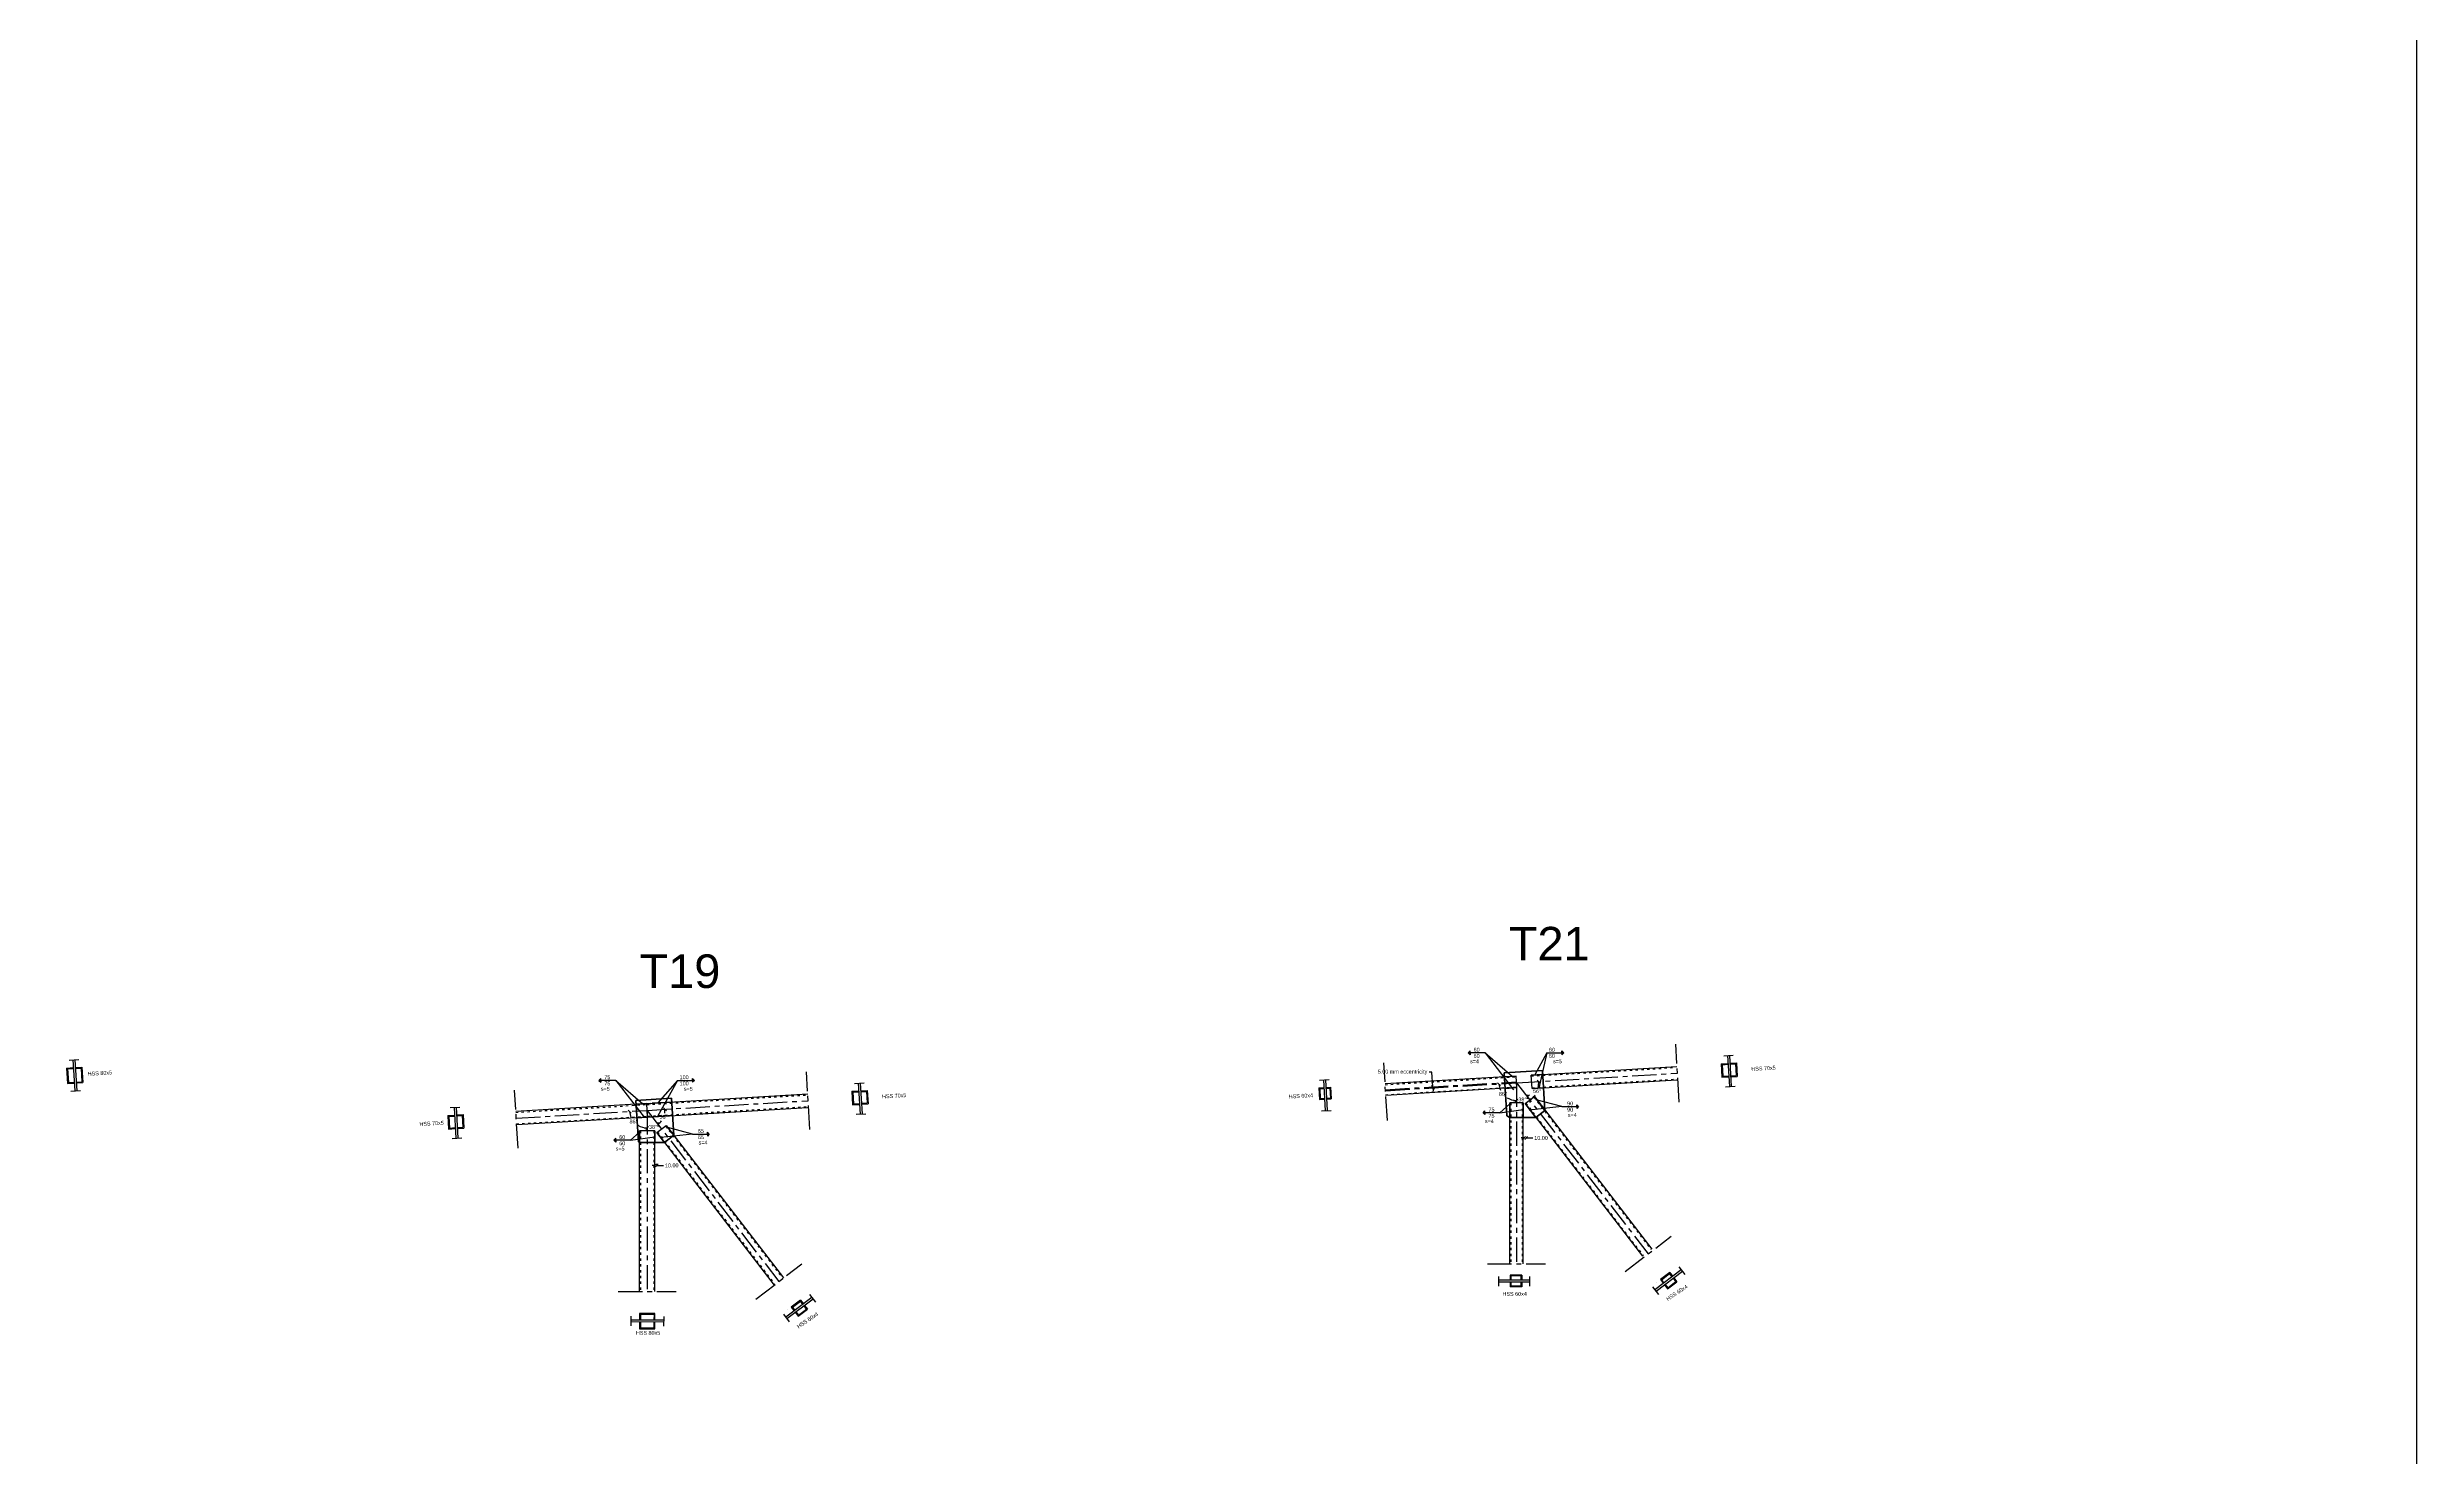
# Model space of a CAD drawing. Header units: inches. Extents: x -15 to 2803056, y 0 to 866270.
# Drawn here: x 871970 to 884218, y 73365 to 80652 of the extents above; entities that cross this region are included whole.
import ezdxf

# ---------------------------------------------------------------- set-up
doc = ezdxf.new("R2010")
doc.units = ezdxf.units.IN
doc.header["$LTSCALE"] = 100
doc.header["$MEASUREMENT"] = 0
doc.linetypes.add('ACAD_ISO03W100', pattern=[30, 12, -18])
doc.linetypes.add('CENTER', pattern=[2, 1.25, -0.25, 0.25, -0.25])
for name, color, linetype in [('connection', 50, 'Continuous'), ('sections', 3, 'Continuous'), ('sections Dimensions', 6, 'Continuous'), ('text', 3, 'Continuous')]:
    doc.layers.add(name, color=color, linetype=linetype)
doc.layers.add('gusset plate', color=1, linetype='Continuous', lineweight=35)
doc.layers.add('weld', color=2, linetype='Continuous', lineweight=35)
doc.styles.get("Standard").update_dxf_attribs({"font": 'arial.ttf'})
doc.dimstyles.new('connections', dxfattribs={"dimtxt": 20, "dimasz": 15, "dimexe": 0.0625, "dimexo": 0.0625, "dimgap": 10, "dimtad": 0, "dimtih": 1, "dimtoh": 1, "dimzin": 0, "dimdsep": 46, "dimtxsty": 'Standard', "dimblk": 'OBLIQUE', "dimcen": 0.09, "dimse1": 1, "dimse2": 1, "dimclrd": 256, "dimclre": 256, "dimclrt": 256, "dimadec": 0, "dimazin": 0, "dimtfac": 1, "dimtofl": 0, "dimtmove": 0, "dimatfit": 3, "dimfxl": 1, "dimtfillclr": 256, "dimtolj": 1, "dimtzin": 0, "dimlwe": -1, "dimarcsym": 0})

# ---------------------------------------------------------------- blocks, each defined once
blk = doc.blocks.new('_Oblique')
at = {"color": 0, "linetype": 'ByBlock', "lineweight": -2}
blk.add_line((-0.5, -0.5), (0.5, 0.5), dxfattribs=at)
blk = doc.blocks.new('*D884')
at = {"layer": 'Defpoints', "color": 0, "linetype": 'CENTER'}
for p in [(875903, 75206), (875071, 75156), (875071, 75156), (875147, 75105), (875752, 74271)]:
    blk.add_point(p, dxfattribs=at)
at = {"layer": 'sections Dimensions', "lineweight": -2, "transparency": 16777216}
for start, end in [(307.5686, 323.6508), (351.2583, 3.4336)]:
    blk.add_arc((875071, 75156), 91.7, start, end, dxfattribs=at)
at = {"layer": 'sections Dimensions', "linetype": 'CENTER', "lineweight": -2, "transparency": 16777216, "xscale": 15, "yscale": 15, "zscale": 15}
for p, rotation in [((875127, 75083), 217.5685920288303), ((875163, 75161), 93.43363036245051)]:
    blk.add_blockref('_Oblique', p, dxfattribs=dict(at, rotation=rotation))
at = {"layer": 'sections Dimensions', "linetype": 'CENTER', "transparency": 16777216, "insert": (875156, 75122), "char_height": 20, "attachment_point": 5}
blk.add_mtext('\\A1;56°', dxfattribs=at)
blk = doc.blocks.new('*D885')
at = {"layer": 'Defpoints', "color": 0, "linetype": 'CENTER'}
for p in [(875071, 75156), (875071, 75156), (875091, 75066), (875752, 74271), (875071, 74220)]:
    blk.add_point(p, dxfattribs=at)
at = {"layer": 'sections Dimensions', "lineweight": -2, "transparency": 16777216}
for start, end in [(307.5686, 316.9573), (260.6113, 270)]:
    blk.add_arc((875071, 75156), 91.6, start, end, dxfattribs=at)
at = {"layer": 'sections Dimensions', "linetype": 'CENTER', "lineweight": -2, "transparency": 16777216, "xscale": 15, "yscale": 15, "zscale": 15}
for p, rotation in [((875127, 75083), 217.5685920288272), ((875071, 75064), 359.9999999999997)]:
    blk.add_blockref('_Oblique', p, dxfattribs=dict(at, rotation=rotation))
at = {"layer": 'sections Dimensions', "linetype": 'CENTER', "transparency": 16777216, "insert": (875102, 75070), "char_height": 20, "attachment_point": 5}
blk.add_mtext('\\A1;38°', dxfattribs=at)
blk = doc.blocks.new('*D880')
at = {"layer": 'Defpoints', "color": 0, "linetype": 'CENTER'}
for p in [(874395, 75110), (875071, 75156), (875071, 75156), (875028, 75076), (875071, 74215)]:
    blk.add_point(p, dxfattribs=at)
at = {"layer": 'sections Dimensions', "lineweight": -2, "transparency": 16777216}
for start, end in [(183.8216, 204.0241), (238.3339, 270)]:
    blk.add_arc((875071, 75156), 91, start, end, dxfattribs=at)
at = {"layer": 'sections Dimensions', "linetype": 'CENTER', "lineweight": -2, "transparency": 16777216, "xscale": 15, "yscale": 15, "zscale": 15, "rotation": 93.82158133250216}
blk.add_blockref('_Oblique', (874981, 75149), dxfattribs=at)
at = {"layer": 'sections Dimensions', "linetype": 'CENTER', "lineweight": -2, "transparency": 16777216, "xscale": 15, "yscale": 15, "zscale": 15}
blk.add_blockref('_Oblique', (875071, 75064), dxfattribs=at)
at = {"layer": 'sections Dimensions', "linetype": 'CENTER', "transparency": 16777216, "insert": (875001, 75098), "char_height": 20, "attachment_point": 5}
blk.add_mtext('\\A1;86°', dxfattribs=at)
blk = doc.blocks.new('*D882')
at = {"layer": 'Defpoints', "color": 0, "linetype": 'ACAD_ISO03W100'}
for p in [(875111, 75032), (875121, 75042), (875111, 74871)]:
    blk.add_point(p, dxfattribs=at)
at = {"layer": 'sections Dimensions', "lineweight": -2, "transparency": 16777216}
for p, q in [((875111, 74871), (875096, 74871)), ((875121, 74871), (875155, 74871))]:
    blk.add_line(p, q, dxfattribs=at)
at = {"layer": 'sections Dimensions', "linetype": 'ACAD_ISO03W100', "lineweight": -2, "transparency": 16777216, "xscale": 15, "yscale": 15, "zscale": 15}
blk.add_blockref('_Oblique', (875111, 74871), dxfattribs=at)
at = {"layer": 'sections Dimensions', "linetype": 'ACAD_ISO03W100', "lineweight": -2, "transparency": 16777216, "xscale": 15, "yscale": 15, "zscale": 15, "rotation": 180}
blk.add_blockref('_Oblique', (875121, 74871), dxfattribs=at)
at = {"layer": 'sections Dimensions', "linetype": 'ACAD_ISO03W100', "transparency": 16777216, "insert": (875198, 74871), "char_height": 20, "attachment_point": 5}
blk.add_mtext('\\A1;10.00', dxfattribs=at)
blk = doc.blocks.new('*D898')
at = {"layer": 'Defpoints', "color": 0, "linetype": 'CENTER'}
for p in [(880397, 75348), (879565, 75298), (879565, 75298), (879661, 75234), (880246, 74413)]:
    blk.add_point(p, dxfattribs=at)
at = {"layer": 'sections Dimensions', "lineweight": -2, "transparency": 16777216}
for start, end in [(307.5686, 326.6142), (348.5544, 3.4336)]:
    blk.add_arc((879565, 75298), 115, start, end, dxfattribs=at)
at = {"layer": 'sections Dimensions', "linetype": 'CENTER', "lineweight": -2, "transparency": 16777216, "xscale": 15, "yscale": 15, "zscale": 15}
for p, rotation in [((879635, 75207), 217.5685920288296), ((879680, 75305), 93.43363036244651)]:
    blk.add_blockref('_Oblique', p, dxfattribs=dict(at, rotation=rotation))
at = {"layer": 'sections Dimensions', "linetype": 'CENTER', "transparency": 16777216, "insert": (879672, 75255), "char_height": 20, "attachment_point": 5}
blk.add_mtext('\\A1;56°', dxfattribs=at)
blk = doc.blocks.new('*D899')
at = {"layer": 'Defpoints', "color": 0, "linetype": 'CENTER'}
for p in [(879565, 75298), (879565, 75298), (879585, 75209), (879565, 74362), (880246, 74413)]:
    blk.add_point(p, dxfattribs=at)
at = {"layer": 'sections Dimensions', "lineweight": -2, "transparency": 16777216}
for start, end in [(260.6113, 270), (307.5686, 316.9573)]:
    blk.add_arc((879565, 75298), 91.6, start, end, dxfattribs=at)
at = {"layer": 'sections Dimensions', "linetype": 'CENTER', "lineweight": -2, "transparency": 16777216, "xscale": 15, "yscale": 15, "zscale": 15}
blk.add_blockref('_Oblique', (879565, 75207), dxfattribs=at)
at = {"layer": 'sections Dimensions', "linetype": 'CENTER', "lineweight": -2, "transparency": 16777216, "xscale": 15, "yscale": 15, "zscale": 15, "rotation": 217.5685920288285}
blk.add_blockref('_Oblique', (879621, 75226), dxfattribs=at)
at = {"layer": 'sections Dimensions', "linetype": 'CENTER', "transparency": 16777216, "insert": (879596, 75212), "char_height": 20, "attachment_point": 5}
blk.add_mtext('\\A1;38°', dxfattribs=at)
blk = doc.blocks.new('*D897')
at = {"layer": 'Defpoints', "color": 0, "linetype": 'CENTER'}
for p in [(878888, 75253), (879522, 75218), (879565, 75298), (879565, 75298), (879565, 74357)]:
    blk.add_point(p, dxfattribs=at)
at = {"layer": 'sections Dimensions', "lineweight": -2, "transparency": 16777216}
for start, end in [(183.8216, 204.0241), (238.3339, 270)]:
    blk.add_arc((879565, 75298), 91, start, end, dxfattribs=at)
at = {"layer": 'sections Dimensions', "linetype": 'CENTER', "lineweight": -2, "transparency": 16777216, "xscale": 15, "yscale": 15, "zscale": 15}
for p, rotation in [((879475, 75292), 93.82158133251828), ((879565, 75207), 359.9999999999951)]:
    blk.add_blockref('_Oblique', p, dxfattribs=dict(at, rotation=rotation))
at = {"layer": 'sections Dimensions', "linetype": 'CENTER', "transparency": 16777216, "insert": (879495, 75241), "char_height": 20, "attachment_point": 5}
blk.add_mtext('\\A1;86°', dxfattribs=at)
blk = doc.blocks.new('*D896')
at = {"layer": 'Defpoints', "color": 0, "linetype": 'ACAD_ISO03W100'}
for p in [(879605, 75174), (879615, 75184), (879605, 75013)]:
    blk.add_point(p, dxfattribs=at)
at = {"layer": 'sections Dimensions', "lineweight": -2, "transparency": 16777216}
for p, q in [((879605, 75013), (879590, 75013)), ((879615, 75013), (879649, 75013))]:
    blk.add_line(p, q, dxfattribs=at)
at = {"layer": 'sections Dimensions', "linetype": 'ACAD_ISO03W100', "lineweight": -2, "transparency": 16777216, "xscale": 15, "yscale": 15, "zscale": 15}
blk.add_blockref('_Oblique', (879605, 75013), dxfattribs=at)
at = {"layer": 'sections Dimensions', "linetype": 'ACAD_ISO03W100', "lineweight": -2, "transparency": 16777216, "xscale": 15, "yscale": 15, "zscale": 15, "rotation": 180}
blk.add_blockref('_Oblique', (879615, 75013), dxfattribs=at)
at = {"layer": 'sections Dimensions', "linetype": 'ACAD_ISO03W100', "transparency": 16777216, "insert": (879692, 75013), "char_height": 20, "attachment_point": 5}
blk.add_mtext('\\A1;10.00', dxfattribs=at)
blk = doc.blocks.new('*D900')
at = {"layer": 'Defpoints', "color": 0, "linetype": 'ACAD_ISO03W100'}
for p in [(878888, 75263), (878888, 75258), (879133, 75277)]:
    blk.add_point(p, dxfattribs=at)
at = {"layer": 'sections Dimensions', "lineweight": -2, "transparency": 16777216}
for p, q in [((879128, 75353), (879113, 75353)), ((879133, 75277), (879128, 75353)), ((879133, 75272), (879134, 75257))]:
    blk.add_line(p, q, dxfattribs=at)
at = {"layer": 'sections Dimensions', "linetype": 'ACAD_ISO03W100', "lineweight": -2, "transparency": 16777216, "xscale": 15, "yscale": 15, "zscale": 15}
for p, rotation in [((879133, 75277), 273.4337171915724), ((879133, 75272), 93.4337171915724)]:
    blk.add_blockref('_Oblique', p, dxfattribs=dict(at, rotation=rotation))
at = {"layer": 'sections Dimensions', "linetype": 'ACAD_ISO03W100', "transparency": 16777216, "insert": (878976, 75353), "char_height": 20, "attachment_point": 5}
blk.add_mtext('\\A1;5.00 mm eccentricity', dxfattribs=at)

msp = doc.modelspace()

# ---------------------------------------------------------------- linework, layer by layer
at = {"layer": 'connection'}
msp.add_lwpolyline([(842209.618, 87263.057), (884218.467, 87263.057), (884218.467, 66078.159), (842209.618, 66078.159)], close=True, dxfattribs=at)
at = {"layer": 'gusset plate'}
for p, q in [((879700.152, 75361.399), (879501.564, 75349.484)), ((875196.058, 75218.514), (875012.952, 75207.528)), ((875160.83, 74990.2), (875208.387, 75026.782))]:
    msp.add_line(p, q, dxfattribs=at)
at = {"layer": 'gusset plate', "linetype": 'ACAD_ISO03W100'}
for p, q in [((879514.857, 75127.932), (879501.564, 75349.484)), ((879712.492, 75155.737), (879700.152, 75361.399)), ((875012.953, 75207.528), (875026.764, 74992.76)), ((875196.058, 75218.514), (875208.387, 75026.782)), ((879530.06, 75119.155), (879514.857, 75127.932)), ((879664.934, 75119.155), (879530.06, 75119.155)), ((879712.492, 75155.737), (879664.934, 75119.155)), ((875031.198, 74990.2), (875026.764, 74992.76)), ((875160.83, 74990.2), (875031.198, 74990.2))]:
    msp.add_line(p, q, dxfattribs=at)
at = {"layer": 'sections', "linetype": 'CENTER'}
for p, q in [((880406.105, 75198.387), (880388.137, 75497.849)), ((872069.142, 75374.51), (872073.933, 75294.654)), ((872074.432, 75369.819), (872078.625, 75299.945)), ((872082.618, 75415.364), (872132.528, 75418.359)), ((872144.307, 75374.011), (872148.499, 75304.137)), ((872148.998, 75379.302), (872153.79, 75299.445)), ((875912.243, 75056.117), (875894.275, 75355.578)), ((878897.448, 75102.859), (878879.48, 75402.321)), ((879565.06, 75298.195), (880397.121, 75348.118)), ((880622.715, 75396.717), (880626.907, 75326.842)), ((880628.005, 75392.025), (880631.599, 75332.133)), ((880636.19, 75437.57), (880686.101, 75440.565)), ((880697.879, 75396.218), (880701.473, 75336.325)), ((880702.571, 75401.508), (880706.763, 75331.634)), ((872092.197, 75255.705), (872142.107, 75258.7)), ((874403.586, 74960.589), (874385.618, 75260.05)), ((875071.198, 75155.924), (875903.259, 75205.848)), ((876128.853, 75254.446), (876133.045, 75184.572)), ((876134.143, 75249.755), (876137.737, 75189.862)), ((876142.328, 75295.3), (876192.239, 75298.294)), ((876204.017, 75253.947), (876207.611, 75194.055)), ((876208.709, 75259.238), (876212.901, 75189.363)), ((878543.519, 75271.965), (878547.112, 75212.073)), ((878547.012, 75312.22), (878596.923, 75315.214)), ((878547.751, 75268.212), (878550.866, 75216.305)), ((878599.658, 75271.326), (878602.772, 75219.42)), ((878603.411, 75275.559), (878607.005, 75215.666)), ((878887.865, 75262.572), (879564.761, 75303.186)), ((878888.164, 75257.581), (879565.06, 75298.195)), ((879565.06, 75298.195), (879565.06, 74361.822)), ((879565.06, 75298.195), (880245.782, 74413.256)), ((880645.77, 75277.911), (880695.68, 75280.906)), ((874039.675, 75129.096), (874043.867, 75059.221)), ((874044.965, 75124.404), (874048.559, 75064.512)), ((874053.151, 75169.949), (874103.061, 75172.944)), ((874114.84, 75128.597), (874118.433, 75068.704)), ((874119.531, 75133.887), (874123.724, 75064.013)), ((874394.302, 75115.31), (875071.198, 75155.924)), ((875071.198, 75155.924), (875071.198, 74219.552)), ((875071.198, 75155.924), (875751.92, 74270.986)), ((876151.908, 75135.641), (876201.818, 75138.635)), ((878556.592, 75152.561), (878606.502, 75155.555)), ((874062.73, 75010.29), (874112.64, 75013.285)), ((880126.889, 74321.799), (880364.676, 74504.713)), ((875633.027, 74179.529), (875870.814, 74362.442)), ((879415.06, 74361.822), (879715.06, 74361.822)), ((880404.67, 74346.381), (880434.79, 74306.542)), ((879471.945, 74297.396), (879471.945, 74247.396)), ((879591.918, 74303.295), (879531.918, 74303.295)), ((879591.918, 74243.295), (879531.918, 74243.295)), ((879587.918, 74299.295), (879535.918, 74299.295)), ((879587.918, 74247.295), (879535.918, 74247.295)), ((879631.891, 74297.396), (879631.891, 74247.396)), ((880269.064, 74243.858), (880299.184, 74204.018)), ((874921.198, 74219.552), (875221.198, 74219.552)), ((875775.202, 74101.587), (875805.322, 74061.748)), ((875910.808, 74204.111), (875940.928, 74164.271)), ((874986.368, 74091.563), (874985.951, 74041.62)), ((875156.362, 74090.145), (875155.945, 74040.202))]:
    msp.add_line(p, q, dxfattribs=at)
at = {"layer": 'sections'}
for p, q in [((872069.142, 75374.51), (872104.976, 75376.661)), ((872074.432, 75369.819), (872105.275, 75371.669)), ((872102.582, 75416.562), (872112.161, 75256.903)), ((872112.564, 75417.161), (872122.143, 75257.502)), ((872114.958, 75377.259), (872148.998, 75379.302)), ((872115.257, 75372.268), (872144.307, 75374.011)), ((879562.665, 75333.114), (878886.068, 75292.518)), ((879562.665, 75333.114), (879562.964, 75333.132)), ((879641.458, 75337.841), (880394.725, 75383.038)), ((880622.715, 75396.717), (880658.548, 75398.867)), ((880626.907, 75326.842), (880662.741, 75328.992)), ((880628.005, 75392.025), (880658.848, 75393.876)), ((880631.599, 75332.133), (880662.441, 75333.983)), ((880656.154, 75438.768), (880665.734, 75279.109)), ((880666.136, 75439.367), (880675.716, 75279.708)), ((880668.53, 75399.466), (880702.571, 75401.508)), ((880668.83, 75394.475), (880697.879, 75396.218)), ((880672.423, 75334.582), (880701.473, 75336.325)), ((880672.723, 75329.591), (880706.763, 75331.634)), ((872073.933, 75294.654), (872109.767, 75296.804)), ((872078.625, 75299.945), (872109.468, 75301.795)), ((872119.45, 75302.394), (872148.499, 75304.137)), ((872119.749, 75297.403), (872153.79, 75299.445)), ((875068.803, 75190.843), (875900.863, 75240.767)), ((876128.853, 75254.446), (876164.687, 75256.596)), ((876134.143, 75249.755), (876164.986, 75251.605)), ((876162.292, 75296.498), (876171.872, 75136.839)), ((876172.275, 75297.096), (876181.854, 75137.437)), ((876174.669, 75257.195), (876208.709, 75259.238)), ((876174.968, 75252.204), (876204.017, 75253.947)), ((878543.519, 75271.965), (878569.371, 75273.516)), ((878547.751, 75268.212), (878569.61, 75269.523)), ((878550.866, 75216.305), (878572.725, 75217.617)), ((878566.977, 75313.418), (878576.556, 75153.759)), ((878576.959, 75314.017), (878586.538, 75154.357)), ((878579.353, 75274.115), (878603.411, 75275.559)), ((878579.592, 75270.122), (878599.658, 75271.326)), ((878582.707, 75218.216), (878602.772, 75219.42)), ((879566.558, 75273.239), (878889.232, 75232.6)), ((879610.06, 75190.491), (879657.618, 75227.074)), ((879657.618, 75227.074), (880264.561, 74438.047)), ((879705.542, 75271.561), (880394.384, 75312.891)), ((874039.675, 75129.096), (874075.509, 75131.246)), ((874044.965, 75124.404), (874075.808, 75126.255)), ((874073.115, 75171.147), (874082.694, 75011.488)), ((874083.097, 75171.746), (874092.676, 75012.087)), ((874085.491, 75131.845), (874119.531, 75133.887)), ((874085.79, 75126.854), (874114.84, 75128.597)), ((875068.803, 75190.843), (874392.206, 75150.248)), ((875073.295, 75120.987), (874395.969, 75080.347)), ((875073.295, 75120.987), (875900.522, 75170.621)), ((876133.045, 75184.572), (876168.879, 75186.722)), ((876137.737, 75189.862), (876168.58, 75191.713)), ((876178.562, 75192.312), (876207.611, 75194.055)), ((876178.861, 75187.321), (876212.901, 75189.363)), ((879600.06, 75194.155), (879530.06, 75194.155)), ((879530.06, 74361.822), (879530.06, 75174.35)), ((879600.06, 74361.822), (879600.06, 75174.35)), ((879610.06, 75190.491), (880217.003, 74401.465)), ((874043.867, 75059.221), (874079.701, 75061.371)), ((874048.559, 75064.512), (874079.402, 75066.362)), ((874089.384, 75066.961), (874118.433, 75068.704)), ((874089.683, 75061.97), (874123.724, 75064.013)), ((875111.198, 75050.2), (875031.198, 75050.2)), ((875031.198, 74219.552), (875031.198, 75032.079)), ((875111.198, 74219.552), (875111.198, 75032.079)), ((875121.198, 75041.72), (875168.756, 75078.303)), ((875121.198, 75041.72), (875728.142, 74252.694)), ((875168.756, 75078.303), (875775.699, 74289.277)), ((879631.891, 74277.396), (879471.945, 74277.396)), ((879631.891, 74267.396), (879471.945, 74267.396)), ((879535.918, 74299.295), (879535.918, 74277.396)), ((879535.918, 74267.396), (879535.918, 74247.295)), ((879587.918, 74299.295), (879587.918, 74277.396)), ((879587.918, 74267.396), (879587.918, 74247.295)), ((879591.918, 74303.295), (879591.918, 74277.396)), ((879591.918, 74267.396), (879591.918, 74243.295)), ((880416.714, 74330.45), (880281.108, 74227.926)), ((880422.745, 74322.473), (880287.139, 74219.95)), ((880290.925, 74267.483), (880290.929, 74267.478)), ((880357.765, 74317.222), (880309.904, 74281.038)), ((880309.904, 74281.038), (880325.006, 74261.063)), ((880315.507, 74280.259), (880356.981, 74311.615)), ((880315.507, 74280.259), (880328.188, 74263.487)), ((880331.037, 74253.086), (880346.089, 74233.177)), ((880333.004, 74298.021), (880333.072, 74297.927)), ((880334.219, 74255.51), (880346.867, 74238.78)), ((880346.089, 74233.177), (880393.949, 74269.362)), ((880346.867, 74238.78), (880388.341, 74270.136)), ((875031.492, 74106.215), (875031.2, 74071.216)), ((875111.375, 74105.548), (875031.492, 74106.215)), ((875111.198, 74070.632), (875111.375, 74105.548)), ((875922.852, 74188.179), (875787.247, 74085.656)), ((875928.883, 74180.202), (875793.277, 74077.679)), ((875797.063, 74125.212), (875797.067, 74125.207)), ((875863.903, 74174.952), (875816.042, 74138.767)), ((875816.042, 74138.767), (875831.144, 74118.792)), ((875821.645, 74137.989), (875863.119, 74169.345)), ((875821.645, 74137.989), (875834.326, 74121.216)), ((875837.175, 74110.815), (875852.227, 74090.907)), ((875839.142, 74155.751), (875839.21, 74155.657)), ((875840.357, 74113.24), (875853.005, 74096.51)), ((875852.227, 74090.907), (875900.087, 74127.091)), ((875853.005, 74096.51), (875894.479, 74127.865)), ((875156.112, 74060.174), (874986.118, 74061.592)), ((875156.195, 74070.173), (874986.201, 74071.591)), ((875031.116, 74061.133), (875030.891, 74026.217)), ((875030.891, 74026.217), (875110.898, 74025.55)), ((875036.116, 74061.1), (875035.866, 74031.176)), ((875035.866, 74031.176), (875105.863, 74030.592)), ((875036.45, 74101.173), (875036.199, 74071.099)), ((875036.45, 74101.173), (875106.447, 74100.589)), ((875106.114, 74060.666), (875105.863, 74030.592)), ((875106.447, 74100.589), (875106.198, 74070.666)), ((875110.898, 74025.55), (875111.114, 74060.633))]:
    msp.add_line(p, q, dxfattribs=at)
at = {"layer": 'sections', "linetype": 'ACAD_ISO03W100', "ltscale": 0.01}
for p, q in [((878886.008, 75288.516), (879563.204, 75329.139)), ((879641.757, 75332.851), (880389.791, 75377.734)), ((875069.14, 75185.854), (875895.929, 75235.464)), ((878888.693, 75236.584), (879566.318, 75277.232)), ((879645.351, 75272.959), (880394.076, 75317.884)), ((879656.006, 75222.608), (880261.39, 74435.609)), ((874392.206, 75145.248), (875069.102, 75185.852)), ((874395.37, 75085.329), (875072.995, 75125.978)), ((875072.995, 75125.978), (875900.214, 75175.613)), ((879535.06, 75194.155), (879535.06, 74363.507)), ((879595.06, 75194.155), (879595.06, 74363.507)), ((879613.231, 75192.93), (880220.174, 74403.904)), ((875036.198, 75050.2), (875036.198, 74219.552)), ((875106.198, 75050.2), (875106.198, 74219.552)), ((875124.369, 75044.159), (875731.312, 74255.133)), ((875167.145, 75073.837), (875772.529, 74286.838))]:
    msp.add_line(p, q, dxfattribs=at)
at = {"layer": 'sections', "linetype": 'ACAD_ISO03W100'}
for p, q in [((879566.558, 75273.239), (879562.964, 75333.132)), ((879645.646, 75268.03), (879641.454, 75337.904)), ((878547.112, 75212.073), (878572.964, 75213.624)), ((878582.946, 75214.223), (878607.005, 75215.666)), ((875073.295, 75120.987), (875069.102, 75190.861)), ((879531.918, 74303.295), (879531.918, 74277.396)), ((879531.918, 74267.396), (879531.918, 74243.295)), ((880369.646, 74294.864), (880356.981, 74311.615)), ((880357.765, 74317.222), (880372.842, 74297.28)), ((880388.341, 74270.136), (880375.676, 74286.887)), ((880378.873, 74289.304), (880393.949, 74269.362)), ((875875.784, 74152.593), (875863.119, 74169.345)), ((875863.903, 74174.952), (875878.98, 74155.01)), ((875894.479, 74127.865), (875881.815, 74144.617)), ((875885.011, 74147.033), (875900.087, 74127.091))]:
    msp.add_line(p, q, dxfattribs=at)
at = {"layer": 'sections Dimensions'}
for p, q in [((879315.129, 75453.224), (879325.129, 75463.224)), ((879402.556, 75453.224), (879315.129, 75453.224)), ((879315.129, 75453.224), (879325.129, 75443.224)), ((879325.129, 75453.224), (879325.129, 75463.224)), ((879325.129, 75453.224), (879325.129, 75443.224)), ((879402.556, 75453.224), (879543.27, 75331.95)), ((879402.556, 75453.224), (879550.023, 75262.229)), ((879722.174, 75453.224), (879660.106, 75339)), ((879722.174, 75453.224), (879680.4, 75270.075)), ((879722.174, 75453.224), (879809.601, 75453.224)), ((879809.601, 75453.224), (879799.601, 75463.224)), ((879799.601, 75453.224), (879799.601, 75463.224)), ((879809.601, 75453.224), (879799.601, 75443.224)), ((879799.601, 75453.224), (879799.601, 75443.224)), ((874821.267, 75310.953), (874831.267, 75320.953)), ((874908.694, 75310.953), (874821.267, 75310.953)), ((874821.267, 75310.953), (874831.267, 75300.953)), ((874831.267, 75310.953), (874831.267, 75320.953)), ((874831.267, 75310.953), (874831.267, 75300.953)), ((874908.694, 75310.953), (875049.408, 75189.68)), ((874908.694, 75310.953), (875056.161, 75119.959)), ((875228.312, 75310.953), (875124.946, 75124.086)), ((875228.312, 75310.953), (875126.581, 75194.31)), ((875228.312, 75310.953), (875315.739, 75310.953)), ((875315.739, 75310.953), (875305.739, 75320.953)), ((875305.739, 75310.953), (875305.739, 75320.953)), ((875315.739, 75310.953), (875305.739, 75300.953)), ((875305.739, 75310.953), (875305.739, 75300.953)), ((879392.05, 75143.606), (879402.05, 75153.606)), ((879479.477, 75143.606), (879392.05, 75143.606)), ((879392.05, 75143.606), (879402.05, 75133.606)), ((879402.05, 75143.606), (879402.05, 75153.606)), ((879402.05, 75143.606), (879402.05, 75133.606)), ((879798.793, 75175.203), (879886.22, 75175.203)), ((879886.22, 75175.203), (879876.22, 75185.203)), ((879876.22, 75175.203), (879876.22, 75185.203)), ((879886.22, 75175.203), (879876.22, 75165.203)), ((879876.22, 75175.203), (879876.22, 75165.203)), ((874898.188, 75001.336), (874908.188, 75011.336)), ((874985.615, 75001.336), (874898.188, 75001.336)), ((874898.188, 75001.336), (874908.188, 74991.336)), ((874908.188, 75001.336), (874908.188, 75011.336)), ((874908.188, 75001.336), (874908.188, 74991.336)), ((875304.931, 75032.933), (875392.358, 75032.933)), ((875392.358, 75032.933), (875382.358, 75042.933)), ((875382.358, 75032.933), (875382.358, 75042.933)), ((875392.358, 75032.933), (875382.358, 75022.933)), ((875382.358, 75032.933), (875382.358, 75022.933))]:
    msp.add_line(p, q, dxfattribs=at)
at = {"layer": 'sections Dimensions', "linetype": 'ACAD_ISO03W100'}
for p, q in [((879798.793, 75175.203), (879667.263, 75209.842)), ((879479.477, 75143.606), (879530.06, 75188.932)), ((879479.477, 75143.606), (879600.06, 75160.533)), ((879798.793, 75175.203), (879631.34, 75157.411)), ((874985.615, 75001.336), (875031.198, 75042.181)), ((874985.615, 75001.336), (875111.198, 75018.964)), ((875304.931, 75032.933), (875141.329, 75015.55)), ((875304.931, 75032.933), (875177.928, 75066.379))]:
    msp.add_line(p, q, dxfattribs=at)
at = {"layer": 'weld', "linetype": 'ACAD_ISO03W100'}
for p, q in [((879562.654, 75333.113), (879502.758, 75329.583)), ((879641.454, 75337.904), (879701.35, 75341.435)), ((879566.248, 75273.221), (879506.355, 75269.627)), ((879645.646, 75268.03), (879705.542, 75271.561)), ((879657.618, 75227.074), (879712.492, 75155.737)), ((875089.102, 75192.061), (875014.237, 75187.569)), ((875093.594, 75122.205), (875018.729, 75117.713)), ((875097.521, 75192.566), (875197.342, 75198.556)), ((875102.013, 75122.71), (875201.834, 75128.699)), ((879610.06, 75190.491), (879664.934, 75119.155)), ((875121.198, 75041.72), (875160.83, 74990.2)), ((875168.756, 75078.303), (875208.387, 75026.782))]:
    msp.add_line(p, q, dxfattribs=at)
at = {"layer": 'weld', "linetype": 'CENTER'}
for p, q in [((879530.06, 75194.155), (879530.06, 75119.155)), ((879600.06, 75194.155), (879600.06, 75119.155)), ((875031.198, 75050.2), (875031.198, 74990.2)), ((875111.198, 75050.2), (875111.198, 74990.2))]:
    msp.add_line(p, q, dxfattribs=at)

# ---------------------------------------------------------------- texts
at = {"layer": 'sections Dimensions', "linetype": 'ACAD_ISO03W100'}
for s, p in [('60', (879343.459, 75459.296)), ('60', (879732.731, 75459.296)), ('75', (874849.597, 75317.025)), ('100', (875238.869, 75317.025)), ('s=4', (879325.035, 75399.578)), ('60', (879343.459, 75427.41)), ('60', (879732.731, 75427.41)), ('s=5', (879754.129, 75399.578)), ('s=5', (874831.174, 75257.307)), ('75', (874849.597, 75285.14)), ('100', (875238.869, 75285.14)), ('s=5', (875260.267, 75257.307)), ('s=4', (879401.956, 75089.961)), ('75', (879420.38, 75149.679)), ('75', (879420.38, 75117.793)), ('90', (879827.099, 75181.276)), ('90', (879827.099, 75149.39)), ('s=4', (879830.748, 75121.558)), ('s=5', (874908.094, 74947.69)), ('60', (874926.518, 75007.408)), ('60', (874926.518, 74975.523)), ('65', (875333.237, 75039.005)), ('65', (875333.237, 75007.12)), ('s=4', (875336.886, 74979.287)), ('HSS 60x4', (879492.95, 74196.775)), ('HSS 80x5', (875012.738, 73995.405))]:
    msp.add_text(s, height=20, dxfattribs=at).set_placement(p)
for s, rotation, p in [('HSS 80x5', 3.4336304, (872179.451, 75334.385)), ('HSS 70x5', 3.4336304, (880779.744, 75359.325)), ('HSS 70x5', 3.4336304, (876285.882, 75217.054)), ('HSS 60x4', 3.4336304, (878388.163, 75216.768)), ('HSS 70x5', 3.4336304, (873894.301, 75074.498)), ('HSS 60x4', 33.7615766, (880347.504, 74169.643)), ('HSS 60x4', 33.7615766, (875853.642, 74027.373))]:
    msp.add_text(s, height=20, rotation=rotation, dxfattribs=at).set_placement(p)
at = {"layer": 'text'}
for s, p in [('T21', (879525.4, 75930.886)), ('T19', (875031.538, 75788.615))]:
    msp.add_text(s, height=173.6094, dxfattribs=at).set_placement(p)

# ---------------------------------------------------------------- dimensions: what is measured, and where the dimension line sits
at = {"layer": 'sections Dimensions', "linetype": 'ACAD_ISO03W100'}
dim = msp.add_linear_dim(base=(879132.503, 75277.25), p1=(878888.164, 75257.581), p2=(878887.865, 75262.572), angle=93.4337172, text='<> mm eccentricity', dimstyle='connections', dxfattribs=at)
dim.commit()
dim.dimension.update_dxf_attribs({"geometry": '*D900', "text_midpoint": (878975.541, 75353.366), "dimtype": 161})
at = {"layer": 'sections Dimensions', "linetype": 'CENTER'}
for base, line1, line2, picture, middle in [((879660.522, 75234.265), ((879565.06, 75298.195), (880397.121, 75348.118)), ((879565.06, 75298.195), (880245.782, 74413.256)), '*D898', (879671.597, 75255.184)), ((875147.407, 75104.888), ((875071.198, 75155.924), (875903.259, 75205.848)), ((875071.198, 75155.924), (875751.92, 74270.986)), '*D884', (875156.322, 75121.773)), ((879521.603, 75217.968), ((878888.464, 75252.59), (879565.36, 75297.805)), ((879565.36, 75297.805), (879565.36, 74356.831)), '*D897', (879494.592, 75240.529)), ((879584.931, 75208.733), ((879565.06, 75298.195), (879565.06, 74361.822)), ((879565.06, 75298.195), (880245.782, 74413.256)), '*D899', (879596.046, 75211.95)), ((875027.741, 75075.697), ((874394.602, 75110.319), (875071.498, 75155.535)), ((875071.498, 75155.535), (875071.498, 74214.561)), '*D880', (875000.73, 75098.258)), ((875091.069, 75066.462), ((875071.198, 75155.924), (875071.198, 74219.552)), ((875071.198, 75155.924), (875751.92, 74270.986)), '*D885', (875102.184, 75069.679))]:
    dim = msp.add_angular_dim_2l(base=base, line1=line1, line2=line2, dimstyle='connections', dxfattribs=at)
    dim.commit()
    dim.dimension.update_dxf_attribs({"geometry": picture, "text_midpoint": middle, "dimtype": 162})
at = {"layer": 'sections Dimensions', "linetype": 'ACAD_ISO03W100'}
for base, p1, p2, picture, middle in [((879605.06, 75013.14), (879615.06, 75183.991), (879605.06, 75174.35), '*D896', (879691.689, 75013.14)), ((875111.198, 74870.87), (875121.198, 75041.72), (875111.198, 75032.079), '*D882', (875197.827, 74870.87))]:
    dim = msp.add_linear_dim(base=base, p1=p1, p2=p2, dimstyle='connections', dxfattribs=at)
    dim.commit()
    dim.dimension.update_dxf_attribs({"geometry": picture, "text_midpoint": middle, "dimtype": 160})

doc.saveas('drawing.dxf')
